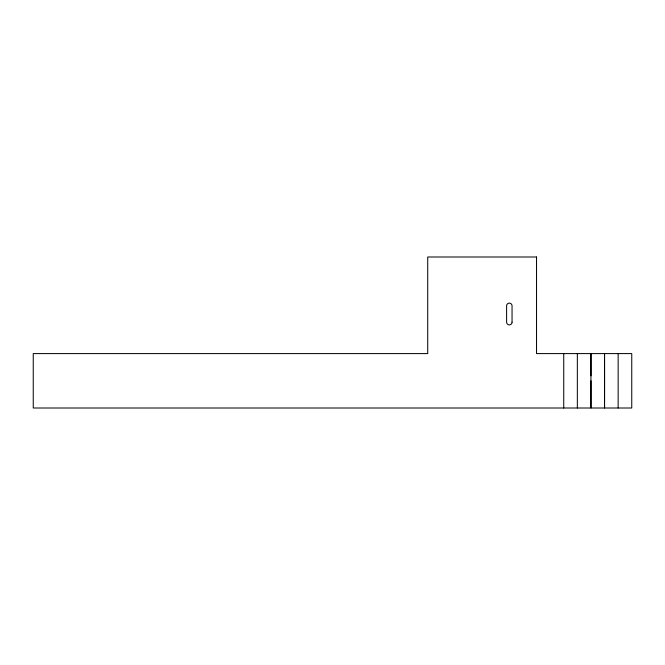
<?xml version="1.0" encoding="UTF-8"?>
<svg xmlns="http://www.w3.org/2000/svg" width="665" height="665" viewBox="0 0 665 665"><rect width="100%" height="100%" fill="white"/><g stroke="black" fill="none" stroke-linecap="round" stroke-linejoin="round"><path stroke-width="1" d="M590.977 380.796L590.944 408.002L590.944 353.589L590.977 375.808M618.151 353.589L618.151 408.002M577.345 353.589L577.345 408.002M563.737 353.589L563.737 408.002M604.576 380.796L604.543 408.002L604.543 353.589L604.576 380.796M536.53 256.998L427.72 256.998L427.72 353.589L33.25 353.589L33.25 408.002L631.75 408.002L631.75 353.589L536.53 353.589L536.53 256.998M512.05 322.176L512.05 305.858A2.718 2.718 0 0 0 509.332 303.132A2.718 2.718 0 0 0 506.605 305.858L506.605 322.176A2.718 2.718 0 0 0 509.332 324.894A2.718 2.718 0 0 0 512.05 322.176"/></g></svg>
